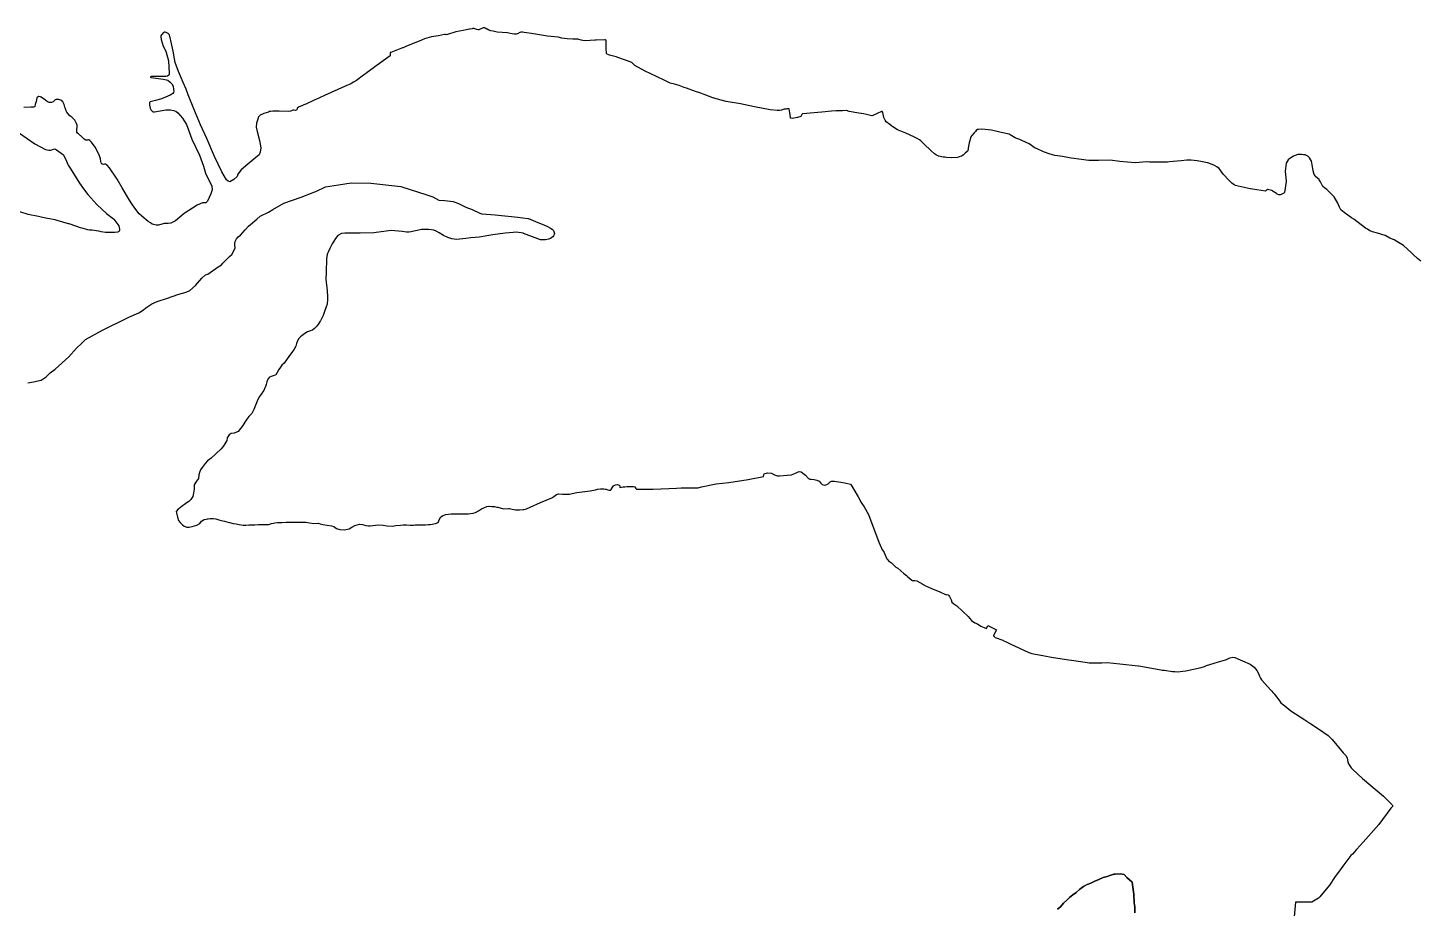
# Model space of a CAD drawing. Header units: inches. Extents: x 1341578 to 1502124, y 557203 to 748561.
# Drawn here: x 1477198 to 1480853, y 624464 to 626779 of the extents above; entities that cross this region are included whole.
import ezdxf

# ---------------------------------------------------------------- set-up
doc = ezdxf.new("R2010")
doc.units = ezdxf.units.IN
doc.header["$MEASUREMENT"] = 0
doc.layers.add('Zipcode', color=7, linetype='Continuous')

msp = doc.modelspace()

# ---------------------------------------------------------------- linework, layer by layer
at = {"layer": 'Zipcode'}
for points in [[(1480856.9, 626165.5), (1480848.3, 626172.1), (1480838.5, 626181.7), (1480832.5, 626187.3), (1480811.9, 626206.3), (1480802.9, 626211.9), (1480794.6, 626217.2), (1480787.1, 626221.1), (1480776.2, 626225.7), (1480765, 626232.1), (1480764.3, 626232.5), (1480763.3, 626232.8), (1480743.6, 626238.6), (1480730.2, 626242.3), (1480728.6, 626243), (1480723.7, 626245.1), (1480716.8, 626249.2), (1480712.4, 626251.8), (1480681.2, 626275.4), (1480681.1, 626275.6), (1480675.6, 626279.5), (1480656, 626293.6), (1480646.8, 626300.1), (1480643.6, 626307.3), (1480638.9, 626318.3), (1480629.9, 626334.5), (1480620.2, 626344), (1480610.3, 626353.4), (1480604.4, 626357.9), (1480600.1, 626361.3), (1480597.3, 626366.9), (1480593.8, 626374), (1480590.3, 626379.5), (1480590.1, 626379.7), (1480586, 626383.9), (1480580.4, 626388.2), (1480580.2, 626388.5), (1480577.4, 626393.6), (1480574.9, 626403), (1480573, 626414.4), (1480569.8, 626428.2), (1480564.8, 626437.2), (1480562.5, 626439.5), (1480560.1, 626441.7), (1480553.2, 626444.8), (1480549.3, 626445.3), (1480544.2, 626446.1), (1480534.4, 626445.6), (1480523, 626441.6), (1480513, 626435.4), (1480508.5, 626432.2), (1480503.2, 626423.1), (1480500.5, 626401.9), (1480503.9, 626374.7), (1480498.8, 626345.5), (1480497.1, 626343.8), (1480492.4, 626341.3), (1480489.1, 626340.2), (1480486.3, 626340), (1480484, 626340.2), (1480480.2, 626341.4), (1480477.9, 626343.2), (1480469.4, 626348.2), (1480468.3, 626349.8), (1480468.1, 626350), (1480465.8, 626351.5), (1480454.9, 626354.1), (1480453.3, 626353.4), (1480451.3, 626351.3), (1480451, 626350.9), (1480449, 626349.7), (1480415, 626354.8), (1480409.8, 626355.6), (1480409, 626355.7), (1480377.3, 626362.3), (1480370.8, 626364), (1480367, 626366.4), (1480361.2, 626370.5), (1480357.1, 626374.3), (1480353.7, 626377.6), (1480338.4, 626394.1), (1480327.4, 626408.7), (1480321.6, 626413.5), (1480315.1, 626417.1), (1480300.3, 626422.7), (1480297.4, 626423.8), (1480292.3, 626424.8), (1480283.5, 626426.5), (1480269.9, 626429.1), (1480254.1, 626430.7), (1480253.3, 626430.7), (1480242.7, 626430.8), (1480227.3, 626428.9), (1480206.8, 626427.3), (1480197.4, 626426.5), (1480191.5, 626426), (1480189.6, 626425.8), (1480172.1, 626425.6), (1480144.9, 626426.1), (1480138.4, 626426.2), (1480137.3, 626426.2), (1480107.1, 626424.3), (1480066.9, 626427.3), (1480041, 626431), (1480010.6, 626430.3), (1479984.9, 626430.2), (1479978.3, 626431), (1479966.3, 626432.5), (1479938.5, 626435.8), (1479915.8, 626440.7), (1479895.7, 626443.6), (1479883.5, 626446.8), (1479866.5, 626452.6), (1479847.3, 626461.4), (1479843.8, 626462.9), (1479828.2, 626474.1), (1479809.4, 626483), (1479804.2, 626484.9), (1479793.8, 626488.8), (1479791.3, 626489.7), (1479778.4, 626497.9), (1479776, 626499.4), (1479755.1, 626504.1), (1479729.2, 626509.9), (1479704.1, 626512.2), (1479695.7, 626511.9), (1479692.9, 626511.8), (1479689.4, 626508.9), (1479687.3, 626506.6), (1479683.5, 626502.4), (1479677.7, 626495.9), (1479674.8, 626492.6), (1479670.4, 626476.7), (1479668.9, 626467.5), (1479666.9, 626455.5), (1479665.5, 626453.9), (1479660.6, 626449.3), (1479658, 626446.9), (1479654.7, 626443.8), (1479650.4, 626441.4), (1479644.8, 626439.3), (1479640.1, 626437.8), (1479623.2, 626437), (1479611.3, 626438.1), (1479606.5, 626438.5), (1479602.1, 626438.9), (1479590.1, 626441.5), (1479589.3, 626442), (1479585.2, 626444.2), (1479579.5, 626447.3), (1479569.8, 626456.2), (1479552.8, 626472.9), (1479543.5, 626481.8), (1479540.2, 626484.2), (1479534.4, 626488.1), (1479525.5, 626492.2), (1479504.5, 626501.6), (1479482.6, 626511), (1479470.2, 626518.4), (1479467.7, 626520.4), (1479462.5, 626524.6), (1479453.1, 626532.1), (1479450.1, 626535.7), (1479448.3, 626539.6), (1479446.8, 626542.8), (1479444.3, 626556.6), (1479442.3, 626559.1), (1479440.9, 626558.7), (1479417.7, 626548.5), (1479415.4, 626547.8), (1479400.7, 626551.1), (1479393, 626552.4), (1479388.1, 626553.3), (1479381.2, 626554.5), (1479355.5, 626559), (1479348.6, 626561.2), (1479337.8, 626560.9), (1479320.7, 626560.6), (1479308.9, 626559.4), (1479284.1, 626556.9), (1479232.6, 626552.5), (1479230.8, 626550.7), (1479229.5, 626547.4), (1479228.6, 626545.7), (1479220.1, 626543), (1479206, 626540.7), (1479202.5, 626541.2), (1479202.1, 626541.3), (1479201.8, 626541.7), (1479200.6, 626550.6), (1479200, 626555), (1479198.1, 626565.9), (1479197, 626566.3), (1479195.6, 626566.2), (1479191.5, 626565.7), (1479189, 626565.3), (1479184.5, 626564.8), (1479178, 626562.2), (1479177.3, 626562.1), (1479172.5, 626561.6), (1479166.1, 626561.7), (1479148, 626563.3), (1479107.2, 626571.2), (1479070.3, 626578.9), (1479032.3, 626585.6), (1479015.9, 626589.8), (1479010.4, 626591.4), (1479006.3, 626592.6), (1478998.7, 626594.9), (1478997.7, 626595.2), (1478974.9, 626603.6), (1478970.4, 626605.2), (1478965.8, 626606.9), (1478952.2, 626611.7), (1478928.5, 626620.1), (1478922.2, 626622.3), (1478908.8, 626627.1), (1478896.6, 626630.6), (1478885.7, 626633.3), (1478881.5, 626635.3), (1478870.9, 626640.4), (1478849, 626650.8), (1478819.6, 626664.5), (1478792.2, 626680.2), (1478789.1, 626683.2), (1478784.6, 626687.7), (1478770.7, 626693.2), (1478760.1, 626696.9), (1478743.5, 626702.6), (1478725.9, 626707.3), (1478724.2, 626707.8), (1478719.6, 626709.8), (1478719.2, 626710), (1478718.4, 626712.6), (1478717.6, 626724.9), (1478717.4, 626745), (1478716.9, 626746.6), (1478716.8, 626746.8), (1478715.6, 626747.2), (1478714, 626747.1), (1478690.5, 626746.5), (1478687.8, 626746.4), (1478662.5, 626744.9), (1478655.9, 626745.4), (1478651.6, 626746.6), (1478643.2, 626749), (1478629.5, 626749.1), (1478614.8, 626750.3), (1478600.4, 626751.7), (1478591.1, 626753.9), (1478563.4, 626757.2), (1478520.9, 626763.8), (1478508.2, 626765.9), (1478502.1, 626766.9), (1478497.1, 626767.8), (1478492.9, 626767.7), (1478490.5, 626766.7), (1478484.3, 626763.2), (1478483.4, 626762.7), (1478480.7, 626762), (1478475.9, 626761.9), (1478464.6, 626764.1), (1478458.2, 626765.4), (1478431.2, 626767.6), (1478424.2, 626769), (1478420.1, 626769.7), (1478414.3, 626770.9), (1478408.7, 626772.5), (1478404.9, 626775.1), (1478403.9, 626775.6), (1478399.7, 626778), (1478399.6, 626778.1), (1478397.4, 626778.9), (1478394.1, 626778.8), (1478392.3, 626778), (1478387.8, 626775.9), (1478383.1, 626773.6), (1478380.9, 626773.6), (1478377.7, 626774.5), (1478372.2, 626776.5), (1478370.8, 626777), (1478367.3, 626777), (1478365.1, 626776.5), (1478359.7, 626775.4), (1478358.2, 626775.1), (1478349.3, 626773.2), (1478341.8, 626771.5), (1478322.1, 626768.2), (1478300.2, 626761.1), (1478296.7, 626760.8), (1478295.1, 626761.2), (1478292.2, 626761.3), (1478276.5, 626758.1), (1478258.3, 626755.1), (1478239.8, 626749.9), (1478231.7, 626746.5), (1478190.8, 626729.6), (1478183.5, 626726.6), (1478182.2, 626726), (1478151.5, 626714.4), (1478149.4, 626713.6), (1478150, 626704.9), (1478109.6, 626676.2), (1478105.3, 626673.2), (1478089.5, 626661.4), (1478085.1, 626658.1), (1478079.5, 626654), (1478061.3, 626640), (1478053.7, 626635.8), (1478049, 626633.2), (1478046.8, 626632), (1478029.9, 626624.4), (1477977.7, 626601.2), (1477954.1, 626590.4), (1477952.3, 626589.6), (1477950.5, 626588.8), (1477928.1, 626578.5), (1477922.8, 626576.2), (1477917.7, 626574.1), (1477910.4, 626571), (1477905.5, 626567.9), (1477905.2, 626566.5), (1477905.1, 626566.5), (1477904.3, 626563.5), (1477903.2, 626562.3), (1477901.1, 626561.7), (1477896.3, 626562.4), (1477894.4, 626562.2), (1477890.9, 626560.6), (1477888.2, 626559.5), (1477882.1, 626559.1), (1477858.6, 626559.4), (1477856.7, 626559.5), (1477852.8, 626559.5), (1477847.9, 626559.6), (1477841.4, 626559.5), (1477841.2, 626559.5), (1477835, 626558.7), (1477833, 626558.5), (1477829.8, 626557.4), (1477818.3, 626553.6), (1477808.1, 626549.5), (1477803.9, 626544.6), (1477802.2, 626538.8), (1477798.8, 626528.4), (1477797.5, 626517.3), (1477800.8, 626506.5), (1477806.8, 626482.9), (1477810, 626463), (1477808.3, 626452.2), (1477805.8, 626445.2), (1477796.6, 626437.8), (1477776.2, 626420.1), (1477758.4, 626405.3), (1477750, 626393.8), (1477747.9, 626387.6), (1477738.7, 626379.8), (1477728.4, 626374), (1477723.8, 626375.3), (1477719.7, 626379.5), (1477707.8, 626400.7), (1477688.2, 626440.5), (1477668.2, 626488.3), (1477651.8, 626523.5), (1477634.3, 626565.5), (1477619.3, 626602.4), (1477613.5, 626617.4), (1477605.7, 626635.5), (1477598.8, 626651.7), (1477593.9, 626663.8), (1477585.1, 626687.4), (1477583.5, 626697.1), (1477580, 626717.8), (1477574.8, 626740.9), (1477572, 626753.3), (1477571.3, 626755.6), (1477570, 626760.1), (1477567.5, 626762.7), (1477566.5, 626763.9), (1477562.8, 626766), (1477561.5, 626766.8), (1477558.9, 626767.5), (1477556, 626767.2), (1477554.2, 626765.9), (1477553.6, 626765.3), (1477550.4, 626762.2), (1477548.7, 626760.5), (1477547.7, 626757.4), (1477547.4, 626754.8), (1477547.8, 626749.4), (1477548.2, 626748), (1477553.6, 626730.8), (1477560.2, 626717.8), (1477567.1, 626691.7), (1477569.5, 626660.1), (1477569.4, 626656.4), (1477568.5, 626654.1), (1477565.1, 626652.2), (1477563.6, 626651.9), (1477560.7, 626651.2), (1477557, 626651.2), (1477540.4, 626651.2), (1477521.9, 626650.8), (1477520.6, 626650.3), (1477520.5, 626648.9), (1477521.4, 626648.1), (1477554.4, 626643.9), (1477565.3, 626641), (1477571.9, 626636.3), (1477576.4, 626632), (1477579.8, 626625.5), (1477581, 626616.7), (1477581.2, 626612), (1477580.4, 626608.8), (1477578.8, 626606.6), (1477576.5, 626604.2), (1477572.2, 626601.7), (1477553.3, 626594.3), (1477546, 626591.5), (1477533.5, 626588), (1477519.5, 626584.1), (1477517.7, 626582.6), (1477517.1, 626580.2), (1477517.2, 626575.3), (1477519.5, 626567.4), (1477521.9, 626562.3), (1477525.3, 626558.6), (1477527.3, 626558.1), (1477529.6, 626558.1), (1477530.9, 626558.2), (1477560.7, 626563.6), (1477565.8, 626563.5), (1477572.8, 626563.3), (1477580.8, 626561.8), (1477586.3, 626559.9), (1477592.4, 626555.5), (1477603.8, 626541.3), (1477612.9, 626527.2), (1477614.6, 626524.7), (1477629.1, 626486.3), (1477648.6, 626444.4), (1477659.2, 626415.5), (1477664.8, 626397.1), (1477681.5, 626362.4), (1477682, 626353.2), (1477678.7, 626342.3), (1477669.7, 626323.5), (1477667.1, 626320.3), (1477665.5, 626319.2), (1477662.4, 626319), (1477657.1, 626318.4), (1477642.5, 626312.3), (1477608.8, 626290.7), (1477597, 626281), (1477586.1, 626271.4), (1477573.8, 626265.4), (1477566.7, 626264.8), (1477563.8, 626264.6), (1477555.7, 626264.1), (1477541.1, 626260.2), (1477534.9, 626260.2), (1477531.5, 626260.7), (1477524.6, 626262.8), (1477519.8, 626265.9), (1477513.9, 626270), (1477497, 626284), (1477496.2, 626284.7), (1477490.1, 626290), (1477479.2, 626304.6), (1477471.4, 626316.3), (1477464.8, 626326.1), (1477445.8, 626358.5), (1477432.3, 626380.7), (1477412.8, 626411), (1477406.6, 626418.2), (1477404.9, 626418.9), (1477402, 626420.2), (1477399.3, 626420.2), (1477395.7, 626419.8), (1477394, 626420.2), (1477392.6, 626420.8), (1477390.3, 626423.7), (1477389.6, 626427.2), (1477388.5, 626434.7), (1477385.2, 626445.1), (1477385.1, 626445.3), (1477374.4, 626464.9), (1477365.5, 626478.5), (1477360.5, 626482.6), (1477357.9, 626484), (1477357.5, 626484.2), (1477355.4, 626483.8), (1477350.5, 626483.7), (1477346, 626485.9), (1477339.7, 626492.6), (1477331.3, 626500), (1477328.6, 626502.1), (1477327, 626504.7), (1477326.6, 626509.1), (1477326.6, 626512.5), (1477327.4, 626516.6), (1477327.9, 626521.1), (1477327.7, 626522.7), (1477325.7, 626527.6), (1477324.1, 626530.5), (1477321, 626536.2), (1477316.4, 626541.7), (1477313.5, 626543.7), (1477307.9, 626547.6), (1477300.6, 626556.9), (1477298.5, 626560.8), (1477295.7, 626568.4), (1477295.1, 626570.5), (1477293.2, 626577.2), (1477289.7, 626584.2), (1477284.4, 626589.1), (1477279.6, 626590.8), (1477276.3, 626590.6), (1477272.6, 626590.5), (1477269.6, 626589.2), (1477264.7, 626584.3), (1477260.1, 626582.8), (1477254.3, 626582.9), (1477251.7, 626583.8), (1477246.2, 626587.2), (1477244.1, 626589.1), (1477233.2, 626596.3), (1477231, 626597.5), (1477227, 626598.3), (1477225.6, 626598.1), (1477221.7, 626594.4), (1477219.4, 626585.4), (1477217.2, 626576.9), (1477215.9, 626572), (1477213.9, 626570.4), (1477210.2, 626569.9), (1477205.8, 626570), (1477187.2, 626569.7)], [(1477176, 626501.8), (1477216, 626474.1), (1477244, 626458.8), (1477248.9, 626458), (1477252.8, 626457.4), (1477257.6, 626457.5), (1477260.7, 626458.3), (1477265, 626459.9), (1477267.7, 626460.3), (1477270.3, 626459.9), (1477273.2, 626458.4), (1477291.5, 626444.9), (1477293.8, 626441), (1477298.3, 626431.3), (1477301.8, 626421.6), (1477304.1, 626417.8), (1477308.9, 626410.1), (1477308.9, 626410.1), (1477333.4, 626370.6), (1477344.5, 626355.3), (1477355.2, 626340.7), (1477379.1, 626314.3), (1477379.9, 626313.4), (1477404.3, 626290.3), (1477422.9, 626276.4), (1477423.7, 626275.7), (1477436.7, 626258.5), (1477439.1, 626249.3), (1477438.5, 626246.2), (1477438.2, 626245.6), (1477437.5, 626244.3), (1477435.9, 626242.8), (1477435.9, 626242.7), (1477433.4, 626241.8), (1477426.3, 626241.1), (1477424.5, 626241.1), (1477404.8, 626241.2), (1477401.9, 626241.2), (1477390.5, 626242.7), (1477384.6, 626244.1), (1477383.6, 626244.3), (1477365.7, 626246.5), (1477360, 626247), (1477355.3, 626247.4), (1477343.7, 626250.9), (1477336.3, 626253.2), (1477309, 626262.6), (1477306.5, 626263.5), (1477304.9, 626263.9), (1477275.3, 626272.2), (1477269.8, 626273.8), (1477249.4, 626277.8), (1477236.8, 626280.3), (1477226.3, 626282.5), (1477199, 626288.1), (1477176.9, 626294.8)], [(1477197.6, 625845.7), (1477212.6, 625847.9), (1477232.8, 625852.6), (1477246.2, 625861.7), (1477247, 625862.5), (1477256.9, 625871.9), (1477269.4, 625881.6), (1477305.8, 625913.7), (1477326, 625936.9), (1477338.8, 625949.1), (1477345.2, 625955.2), (1477349.7, 625959.4), (1477394.2, 625983.6), (1477463.4, 626017.8), (1477489.8, 626029.4), (1477491.9, 626030.9), (1477499, 626036), (1477510.5, 626044.1), (1477520.7, 626051.4), (1477523.9, 626053.6), (1477537.4, 626059.6), (1477565.1, 626068), (1477577.4, 626072.4), (1477594.7, 626078.6), (1477613.8, 626084), (1477623.5, 626088.1), (1477638.3, 626101.7), (1477643.4, 626107.5), (1477655.1, 626120.8), (1477664.8, 626129.2), (1477670.9, 626130.8), (1477698.2, 626150.8), (1477706.6, 626155.7), (1477710.5, 626160.5), (1477725.8, 626175.7), (1477727.8, 626177.7), (1477734.1, 626183.1), (1477742.6, 626199.3), (1477742.3, 626201.9), (1477741.7, 626206.8), (1477741.3, 626212.7), (1477742.4, 626217.1), (1477746, 626223.9), (1477750.9, 626229.8), (1477756.6, 626233.7), (1477768.7, 626248.2), (1477777.7, 626257.6), (1477799.4, 626275.8), (1477808.4, 626283.4), (1477829.8, 626294.6), (1477841.1, 626301.1), (1477870.6, 626317.5), (1477916.2, 626333.8), (1477952, 626347.6), (1477954.4, 626348.5), (1477980.1, 626360.8), (1478014.1, 626366.4), (1478047.2, 626371.1), (1478098.6, 626370.8), (1478178, 626362), (1478245.8, 626340.1), (1478261.5, 626334.2), (1478278, 626325.8), (1478293.7, 626324.9), (1478315.2, 626322.3), (1478329.3, 626317.2), (1478348.2, 626307.2), (1478364.8, 626301.3), (1478385.2, 626291.9), (1478390.4, 626289.5), (1478426, 626286.8), (1478485.1, 626280.8), (1478511.6, 626277.7), (1478512.2, 626277.6), (1478513.1, 626277.2), (1478538, 626267.3), (1478549, 626262.9), (1478561.6, 626257.8), (1478572.7, 626251.5), (1478576.6, 626248.7), (1478579.2, 626245.6), (1478581.1, 626238.3), (1478580.5, 626235.4), (1478579.2, 626232.2), (1478577.5, 626229.7), (1478574.6, 626227.2), (1478570.9, 626224.7), (1478566.1, 626223.1), (1478558.1, 626221.6), (1478549.6, 626221.4), (1478544.4, 626221.8), (1478531.1, 626226.6), (1478500.4, 626238.5), (1478500, 626238.6), (1478480.6, 626241.3), (1478473, 626241), (1478451.7, 626238.7), (1478419.3, 626234.3), (1478383.3, 626228.3), (1478372.7, 626227.3), (1478361.8, 626226.4), (1478348.2, 626225.1), (1478323.8, 626222.7), (1478311.9, 626224.5), (1478301.6, 626227.4), (1478289.9, 626232.7), (1478278.4, 626239.6), (1478270.8, 626244.7), (1478264.9, 626246.7), (1478251.3, 626249), (1478241.3, 626248.7), (1478232.4, 626248.5), (1478220.6, 626245.9), (1478212.2, 626243.9), (1478205.3, 626242.3), (1478198.8, 626241.4), (1478192.7, 626241.5), (1478181.4, 626243.2), (1478152, 626246), (1478106.8, 626240.2), (1478070.8, 626239.4), (1478030.3, 626238.9), (1478021.5, 626238.1), (1478012.7, 626232.9), (1478006.2, 626225.3), (1477997.1, 626210.9), (1477991.4, 626199.1), (1477987, 626189.5), (1477985.1, 626185.2), (1477984.3, 626183.1), (1477982.5, 626171.5), (1477981.4, 626136.8), (1477981, 626118.2), (1477984, 626087.6), (1477985.5, 626072.4), (1477985.3, 626062), (1477984.3, 626055), (1477984, 626052.7), (1477981.7, 626045.7), (1477976.7, 626030.2), (1477975.9, 626027.9), (1477973.4, 626022.7), (1477966.5, 626008.3), (1477966.2, 626007.6), (1477961.9, 626000.3), (1477956.9, 625994.4), (1477951.2, 625988.6), (1477945.5, 625984), (1477945.3, 625983.9), (1477940.2, 625982.4), (1477932.7, 625979.7), (1477927.9, 625977.1), (1477918.7, 625970.2), (1477914.3, 625966.4), (1477910.1, 625961.8), (1477906.6, 625955.6), (1477904, 625949), (1477901.6, 625941.9), (1477897.7, 625934), (1477891.3, 625925.4), (1477885.6, 625917.8), (1477871, 625897.1), (1477865, 625892), (1477861.8, 625886.5), (1477857.2, 625880.3), (1477852.8, 625872.6), (1477849.5, 625866.6), (1477844.9, 625864.8), (1477837.2, 625862.6), (1477832.8, 625860.4), (1477828, 625855.5), (1477826.2, 625848.2), (1477823.8, 625840.9), (1477821.2, 625833.7), (1477820.6, 625832.1), (1477817.5, 625825.7), (1477812.9, 625818), (1477807, 625810.7), (1477806.4, 625810), (1477802.9, 625803.8), (1477800, 625797.4), (1477796.5, 625788.4), (1477791.5, 625775.6), (1477786.5, 625765.2), (1477778.8, 625756.6), (1477773.3, 625750.4), (1477767.7, 625742), (1477762.4, 625733.4), (1477756.9, 625725.2), (1477750.4, 625717.3), (1477740, 625713.3), (1477732.5, 625712.4), (1477726.4, 625708.6), (1477722, 625701.3), (1477720.3, 625694), (1477715.7, 625685.4), (1477711.1, 625678.1), (1477705, 625671), (1477679.3, 625647.4), (1477669.6, 625640.9), (1477663.7, 625633.2), (1477655.6, 625623), (1477651.7, 625616.9), (1477648.8, 625609.8), (1477647.3, 625603.8), (1477646, 625594.4), (1477641.2, 625586.6), (1477637.5, 625581.8), (1477634.9, 625577.8), (1477634.7, 625572.1), (1477634.7, 625566.1), (1477633.2, 625555.3), (1477631.5, 625546.5), (1477626.4, 625538.8), (1477620.5, 625533.9), (1477616.1, 625530.8), (1477609.1, 625525.9), (1477604.3, 625522.4), (1477598.3, 625517.1), (1477592.6, 625513.1), (1477587.6, 625507.1), (1477588.3, 625503.8), (1477591.4, 625492.8), (1477594.1, 625483.8), (1477598.1, 625478.5), (1477599.4, 625477.3), (1477604.5, 625472.6), (1477608.9, 625468.7), (1477615.3, 625466), (1477621.5, 625466.1), (1477629.8, 625467.6), (1477641.7, 625471.7), (1477649.4, 625476.1), (1477654.4, 625482.1), (1477661.2, 625486.3), (1477666.1, 625487.2), (1477670.3, 625487.7), (1477671.6, 625487.9), (1477677.1, 625488.6), (1477685.2, 625489), (1477691.6, 625488.4), (1477699.6, 625485.6), (1477710.2, 625482.7), (1477710.6, 625482.6), (1477714.5, 625481.7), (1477720.3, 625480.4), (1477727.6, 625478.2), (1477737.5, 625476), (1477745.4, 625474.7), (1477749.1, 625474), (1477753.1, 625473.2), (1477763.9, 625471.5), (1477770.3, 625471.5), (1477778.7, 625472), (1477779.9, 625472), (1477783.4, 625472), (1477788.1, 625472.1), (1477793.2, 625472.3), (1477793.9, 625472.3), (1477804.2, 625472.8), (1477810, 625473), (1477830.5, 625472.9), (1477831.4, 625473.2), (1477838.4, 625475.4), (1477843, 625476.5), (1477846.5, 625477.4), (1477853.6, 625478.1), (1477864.8, 625478.1), (1477876.2, 625479.3), (1477913.9, 625478.8), (1477928.4, 625479.5), (1477937.9, 625477.1), (1477949.2, 625475.4), (1477961.3, 625476.2), (1477966.2, 625475), (1477972.5, 625473.5), (1477995.5, 625469.4), (1478001.6, 625467.5), (1478008.7, 625462.2), (1478017.3, 625460), (1478029.2, 625459.4), (1478042.2, 625461.9), (1478048.8, 625466.1), (1478049, 625466.2), (1478057.3, 625470.6), (1478069.4, 625474.3), (1478077.4, 625473.3), (1478083.1, 625471.1), (1478086.2, 625470.5), (1478092.8, 625469.2), (1478097.6, 625469.7), (1478118.6, 625472.1), (1478131.3, 625471.3), (1478141, 625469.6), (1478155.8, 625469), (1478164.8, 625470.3), (1478176.5, 625471.3), (1478184.2, 625472.4), (1478192.8, 625472), (1478202, 625471.4), (1478211.3, 625471.6), (1478215.6, 625471.8), (1478230.7, 625472.2), (1478242.6, 625472.2), (1478250.7, 625472.8), (1478254.5, 625473.2), (1478260, 625474), (1478269.2, 625475.9), (1478275.6, 625478.7), (1478279.3, 625486.7), (1478283, 625493.5), (1478287.4, 625496.2), (1478294.7, 625499.5), (1478303.2, 625500.4), (1478310.3, 625500.9), (1478340.1, 625500.9), (1478346.1, 625500.9), (1478354.3, 625500.9), (1478361, 625501.8), (1478367.6, 625503.1), (1478373.7, 625504.9), (1478381.8, 625509.1), (1478390, 625514), (1478395.9, 625516.7), (1478403.6, 625520.2), (1478403.9, 625520.3), (1478409.4, 625521.1), (1478410, 625521.2), (1478416.8, 625520.3), (1478423.9, 625520.1), (1478430, 625519), (1478432.4, 625518.4), (1478447.5, 625514.3), (1478460.7, 625515.1), (1478462.4, 625515.2), (1478463.2, 625515), (1478470.6, 625513.3), (1478479, 625511.8), (1478489.1, 625511.6), (1478498.8, 625512.5), (1478500.5, 625512.8), (1478508.3, 625514.1), (1478517.5, 625518.5), (1478545, 625530.8), (1478574.9, 625543.4), (1478579.7, 625546.3), (1478586.5, 625551.9), (1478591.8, 625553.6), (1478602.6, 625552.8), (1478612.1, 625552.8), (1478616.7, 625552.9), (1478621.1, 625553.1), (1478628.1, 625554.2), (1478639.8, 625557.6), (1478674.8, 625561.9), (1478689.1, 625564.2), (1478694.2, 625565.7), (1478702.3, 625566.9), (1478710.7, 625566.9), (1478715.4, 625566.3), (1478716.8, 625566.1), (1478721.3, 625564.1), (1478724.8, 625563.2), (1478728.8, 625563.2), (1478729.9, 625564.7), (1478730.5, 625565.5), (1478732.9, 625569.9), (1478736.4, 625574.5), (1478741.5, 625577), (1478747, 625577.9), (1478751.4, 625576.8), (1478752.7, 625574.6), (1478753.1, 625571.3), (1478753.2, 625570.8), (1478757.3, 625571.6), (1478761.1, 625572.2), (1478766, 625572.5), (1478771.9, 625572.9), (1478778.7, 625573.4), (1478785.1, 625573.4), (1478786, 625573.4), (1478788.7, 625572.9), (1478792.6, 625572.1), (1478795.4, 625567.7), (1478796.6, 625566), (1478814.6, 625565.9), (1478818.2, 625565.8), (1478840.6, 625565.7), (1478902.1, 625568.8), (1478914.5, 625569.1), (1478920.5, 625569.2), (1478937, 625569.5), (1478958.9, 625569.9), (1478967.9, 625572), (1479006, 625580.3), (1479039.7, 625583.1), (1479090.3, 625591.6), (1479130.8, 625599.5), (1479131, 625604.4), (1479132.3, 625606.1), (1479140.7, 625608.8), (1479151.2, 625608.2), (1479159.6, 625603.8), (1479167.3, 625601.4), (1479172.4, 625601.4), (1479192.5, 625602.4), (1479203.9, 625603.8), (1479210.1, 625606), (1479215, 625608.1), (1479219.5, 625610.5), (1479219.7, 625610.7), (1479220.1, 625610.8), (1479224.6, 625612.3), (1479229, 625611.4), (1479229.3, 625611.2), (1479233.6, 625608.1), (1479240.9, 625602.4), (1479248.4, 625593.9), (1479251.8, 625592.5), (1479255.9, 625592.3), (1479263.4, 625591.1), (1479270.5, 625590), (1479276.4, 625586.9), (1479281.3, 625581.4), (1479284.6, 625578.1), (1479291.9, 625576.9), (1479296.5, 625578), (1479300.5, 625580.3), (1479300.7, 625580.4), (1479302.7, 625582.2), (1479306, 625585.1), (1479309.3, 625587.3), (1479317, 625587.3), (1479333.3, 625584.5), (1479333.7, 625584.4), (1479339.3, 625583.5), (1479348.1, 625581.9), (1479355.3, 625580), (1479358.9, 625578.7), (1479362.4, 625574.3), (1479368.2, 625565.1), (1479379.3, 625545.7), (1479382.5, 625539.7), (1479385.7, 625533.7), (1479388.4, 625528.6), (1479395.2, 625519.1), (1479406.6, 625499.6), (1479433.5, 625427), (1479440.6, 625410.5), (1479441.8, 625408.5), (1479447.4, 625399.2), (1479448.6, 625397.1), (1479454.6, 625382.8), (1479456.3, 625380.7), (1479458.8, 625377.6), (1479466.8, 625371.9), (1479473.5, 625365.2), (1479478.5, 625361.2), (1479481.6, 625359.4), (1479483, 625358.6), (1479499.5, 625344.3), (1479505.9, 625338.7), (1479509.4, 625335.7), (1479520.3, 625326.3), (1479521.1, 625326.2), (1479523.6, 625325.9), (1479528.4, 625325.9), (1479533.5, 625325), (1479549.2, 625316.1), (1479551.6, 625314.7), (1479553.8, 625313.5), (1479554.7, 625313), (1479570.4, 625306), (1479593.4, 625295.7), (1479608.4, 625289.4), (1479611.2, 625289.4), (1479615.6, 625288.1), (1479618.7, 625284), (1479623.1, 625275), (1479625.1, 625269.2), (1479630.4, 625264.6), (1479638.2, 625258.9), (1479668.3, 625231.1), (1479676.9, 625220.8), (1479685.3, 625214.6), (1479692.8, 625211.6), (1479701.6, 625206.1), (1479705.7, 625204.3), (1479710.6, 625202.2), (1479716.2, 625199.8), (1479720.1, 625207.3), (1479742.9, 625196.4), (1479735.1, 625181), (1479734.5, 625180), (1479739, 625176.3), (1479759.3, 625168.7), (1479760.1, 625168.3), (1479761.6, 625167.6), (1479766.2, 625165.4), (1479778.2, 625159.7), (1479827.5, 625137), (1479835.4, 625134), (1479868.6, 625128), (1479886.8, 625124.7), (1479926.7, 625118.5), (1479945.6, 625115.5), (1479975.6, 625111.5), (1479986.4, 625109.3), (1480000, 625109.1), (1480019.4, 625109.2), (1480033.7, 625110.4), (1480066.8, 625107), (1480114.6, 625101.5), (1480116, 625101.2), (1480122, 625100.2), (1480173.9, 625090.9), (1480178.2, 625090.4), (1480183.3, 625089.7), (1480204.8, 625086.8), (1480209.4, 625086.2), (1480211.1, 625086.2), (1480217.1, 625086), (1480240.4, 625088.1), (1480280.1, 625097.1), (1480288.7, 625100.1), (1480294.4, 625102.1), (1480303.4, 625105.1), (1480325.9, 625111.8), (1480344.1, 625117.2), (1480346.8, 625118.5), (1480354.1, 625121.8), (1480355.7, 625122.5), (1480363.2, 625124.1), (1480368.3, 625123.7), (1480408.6, 625105.8), (1480419.7, 625098.1), (1480426.6, 625089.4), (1480432.1, 625079.9), (1480433.2, 625074.6), (1480435.9, 625068.9), (1480438.6, 625065), (1480463.1, 625037.5), (1480465.9, 625034.5), (1480468.9, 625031.3), (1480472, 625027.9), (1480484.2, 625012.5), (1480489.9, 625004.6), (1480499.8, 624996.7), (1480516.2, 624983.6), (1480552.2, 624959.5), (1480563.4, 624952.3), (1480568.5, 624949.1), (1480588.7, 624936.3), (1480614.1, 624918.1), (1480624, 624907.6), (1480653.7, 624872.8), (1480660.8, 624864.6), (1480663.7, 624858.9), (1480665.9, 624848.7), (1480667.5, 624844.3), (1480671, 624838.2), (1480672.7, 624835.8), (1480674.6, 624833.1), (1480678.8, 624828.7), (1480704, 624805.3), (1480759.2, 624758.8), (1480775.2, 624743.5), (1480777.7, 624740.8), (1480780.5, 624738), (1480782.2, 624736), (1480783.5, 624732.9), (1480778.8, 624727.6), (1480747.4, 624684.5), (1480705.8, 624637.9), (1480698.1, 624629.1), (1480688.6, 624618.5), (1480678.2, 624606.8), (1480673.7, 624602.6), (1480652.1, 624574.5), (1480638.5, 624555.7), (1480632.6, 624547.5), (1480617.6, 624525.2), (1480592.3, 624494.4), (1480588.1, 624490.8), (1480571, 624480.4), (1480564.7, 624479.9), (1480528.3, 624480.3), (1480518.2, 624375.1)], [(1480106.4, 624451.7), (1480105.8, 624468), (1480104.3, 624478.3), (1480103.1, 624501.2), (1480100.6, 624519.5), (1480099.4, 624532.9), (1480085.1, 624545.1), (1480084.9, 624545.3), (1480078.1, 624552.5), (1480077.9, 624552.7), (1480068.7, 624554.8), (1480053.4, 624553.6), (1480051, 624553.4), (1480043.2, 624551.4), (1480033, 624547.8), (1480022.7, 624544.8), (1480011.7, 624540.2), (1480001, 624535), (1479990.2, 624530.5), (1479981, 624526.2), (1479971.1, 624521.5), (1479961.5, 624514), (1479952.3, 624506), (1479943.4, 624499.2), (1479934.7, 624492.7), (1479927.2, 624485.4), (1479918.8, 624477.2), (1479910.3, 624468.2), (1479902.7, 624461.6)], [(1479902.7, 624461.6), (1479910.3, 624468.2), (1479918.8, 624477.2), (1479927.2, 624485.4), (1479934.7, 624492.7), (1479943.4, 624499.2), (1479952.3, 624506), (1479961.5, 624514), (1479971.1, 624521.5), (1479981, 624526.2), (1479990.2, 624530.5), (1480001, 624535), (1480011.7, 624540.2), (1480022.7, 624544.8), (1480033, 624547.8), (1480043.2, 624551.4), (1480051, 624553.4), (1480053.4, 624553.6), (1480068.7, 624554.8), (1480077.9, 624552.7), (1480078.1, 624552.5), (1480084.9, 624545.3), (1480085.1, 624545.1), (1480099.4, 624532.9), (1480100.6, 624519.5), (1480103.1, 624501.2), (1480104.3, 624478.3), (1480105.8, 624468), (1480106.4, 624451.7)]]:
    msp.add_lwpolyline(points, dxfattribs=at)

doc.saveas('drawing.dxf')
